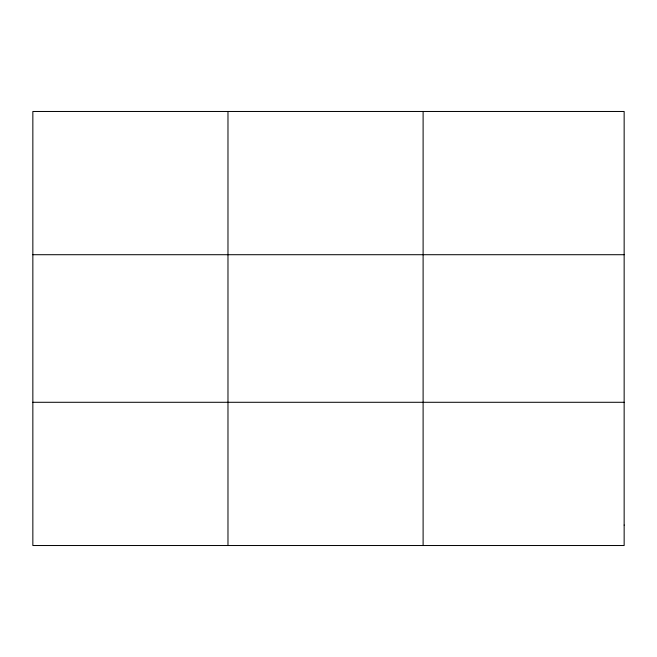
<?xml version="1.0" encoding="UTF-8"?>
<svg xmlns="http://www.w3.org/2000/svg" width="657" height="657" viewBox="0 0 657 657"><rect width="100%" height="100%" fill="white"/><g stroke="black" fill="none" stroke-linecap="round" stroke-linejoin="round"><path stroke-width="0.99" d="M227.979 545.524L227.979 111.476M423.108 545.524L423.108 111.476M32.85 254.711L624.15 254.711M32.85 402.289L624.15 402.289M624.15 525.066L624.15 545.524L32.85 545.524L32.85 111.476L624.15 111.476L624.15 525.066"/></g></svg>
